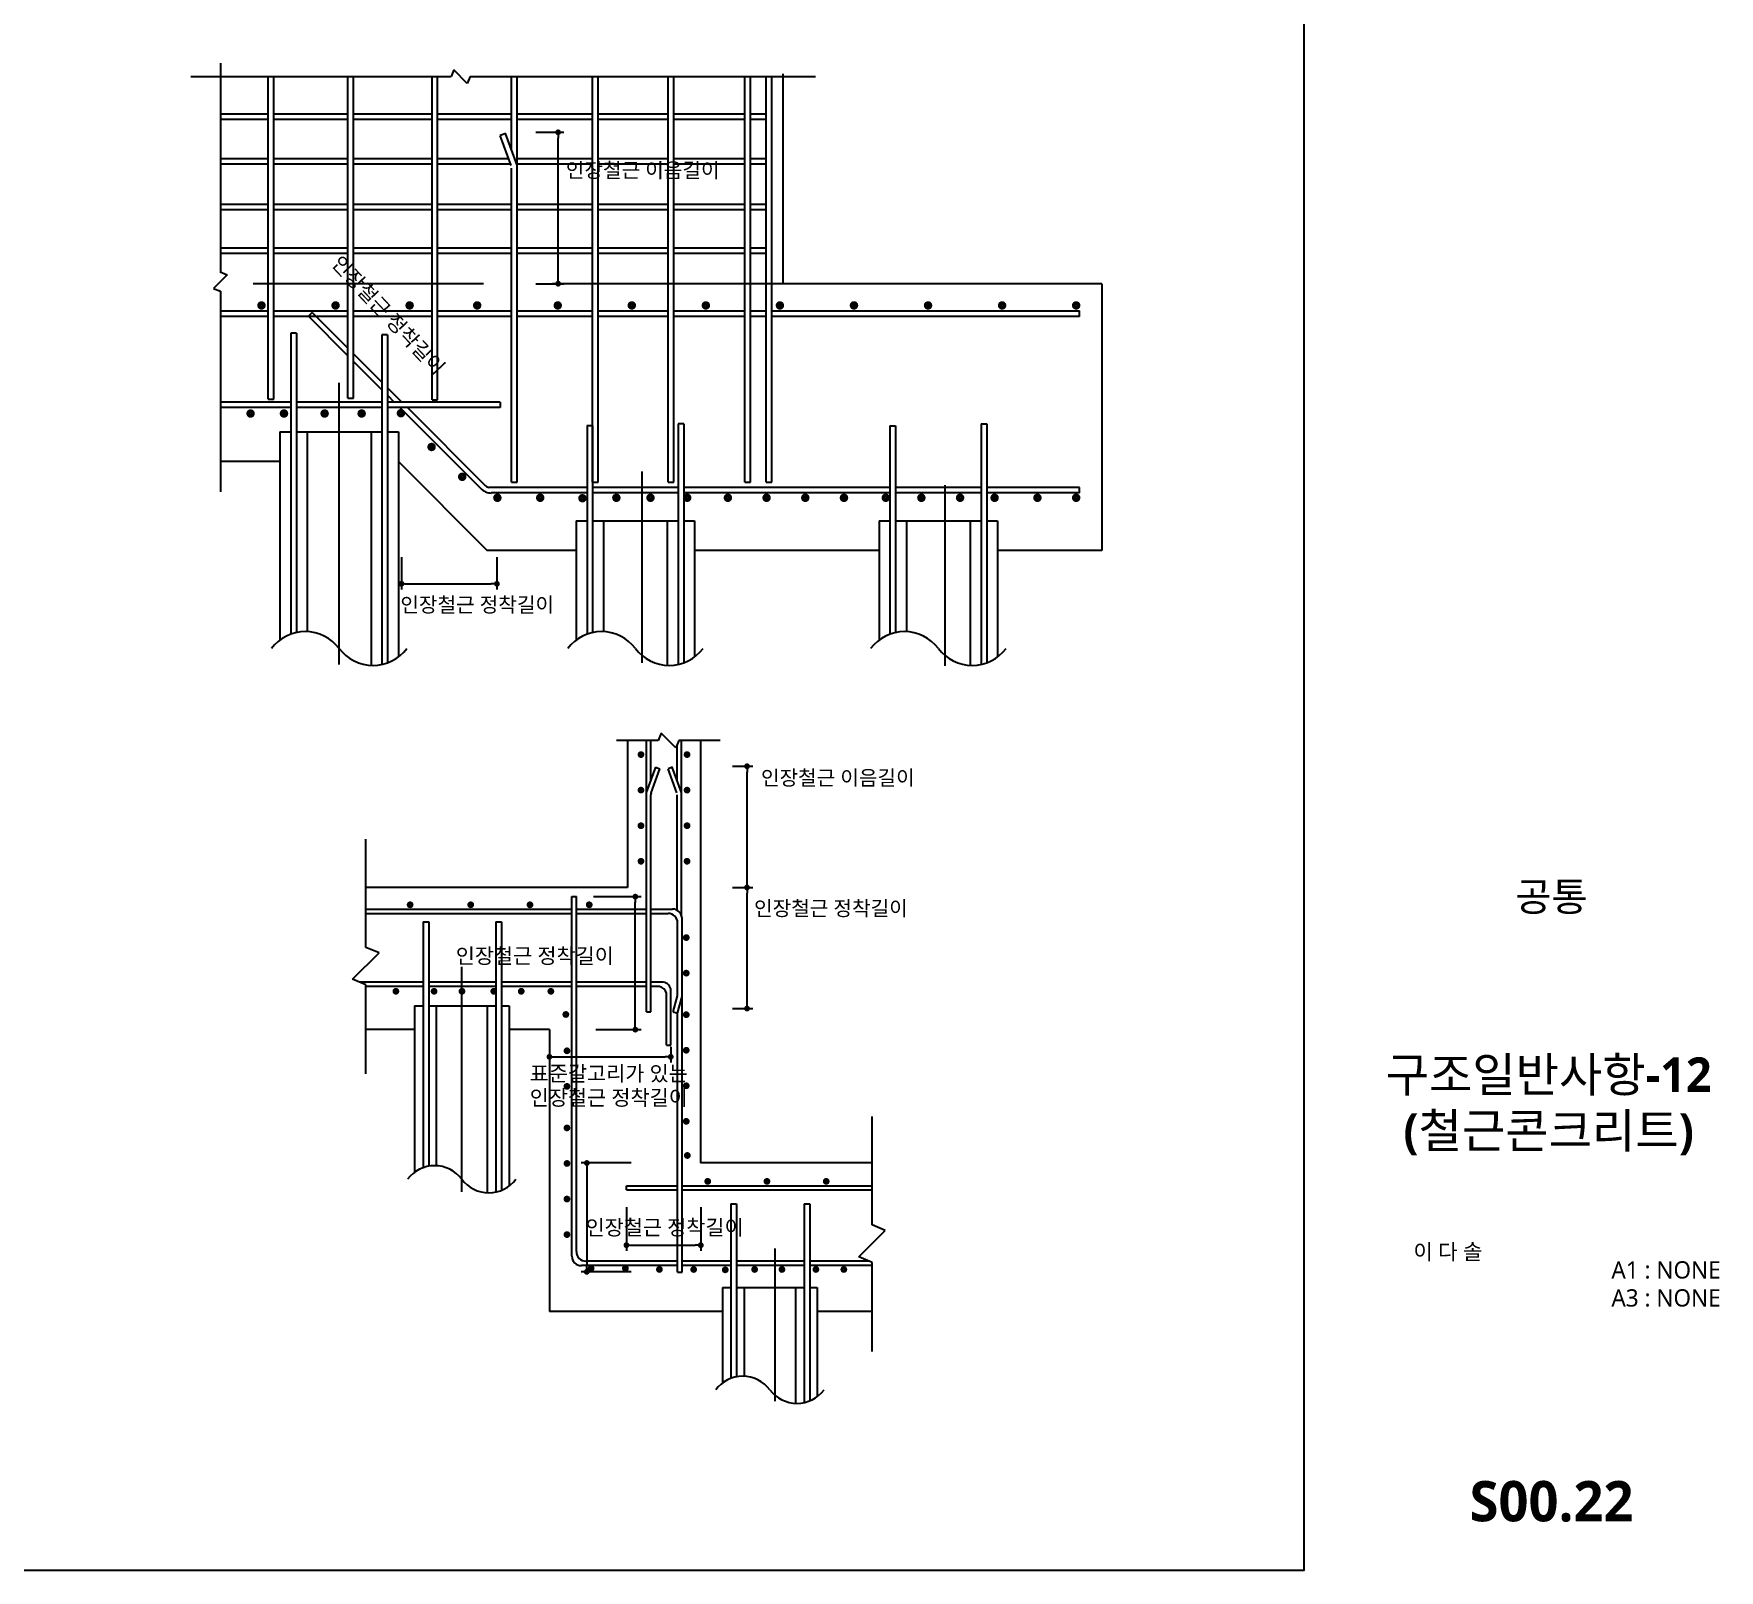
# Model space of a CAD drawing. Header units: millimetres. Extents: x 4573 to 501064, y -176100 to -4304.
# Drawn here: x 471778 to 501064, y -116700 to -90010 of the extents above; entities that cross this region are included whole.
import ezdxf
from ezdxf.enums import TextEntityAlignment as Align

# ---------------------------------------------------------------- set-up
doc = ezdxf.new("R2010")
doc.units = ezdxf.units.MM
doc.header["$LTSCALE"] = 800
doc.linetypes.add('CEN', pattern=[19, 15, -1, 2, -1])
doc.linetypes.add('HID5', pattern=[6.5, 5, -1.5])
doc.layers.get('Defpoints').update_dxf_attribs({"color": 147})
for name, color, linetype in [('BAR', 40, 'Continuous'), ('BAR-S', 4, 'Continuous'), ('CEN', 1, 'CEN'), ('DIM', 7, 'Continuous'), ('ELE4', 4, 'Continuous'), ('SH_D', 7, 'Continuous'), ('SHT', 5, 'Continuous'), ('SYM', 7, 'Continuous'), ('TEXT', 3, 'Continuous'), ('TEXT5', 7, 'Continuous'), ('TITLE', 7, 'Continuous'), ('W1', 2, 'Continuous')]:
    doc.layers.add(name, color=color, linetype=linetype)
doc.styles.get("Standard").update_dxf_attribs({"font": 'malgun.ttf'})
doc.styles.add('맑은고딕', font='malgun.ttf')
doc.styles.add('맑은고딕B', font='malgunbd.ttf')
doc.styles.add('스타일1', font='malgun.ttf')
doc.dimstyles.new('AA', dxfattribs={"dimscale": 0, "dimtxt": 360, "dimasz": 200, "dimexe": 100, "dimexo": 3, "dimgap": 100, "dimtad": 1, "dimdec": 0, "dimzin": 0, "dimdsep": 46, "dimtxsty": 'Standard', "dimcen": 3, "dimadec": 0, "dimazin": 0, "dimtfac": 1, "dimtdec": 0, "dimtix": 1, "dimtmove": 0, "dimatfit": 0, "dimfxl": 1, "dimtolj": 1, "dimtzin": 0, "dimarcsym": 0})

# ---------------------------------------------------------------- blocks, each defined once
blk = doc.blocks.new('_Dot')
at = {"color": 0, "linetype": 'ByBlock', "lineweight": -2}
blk.add_line((-0.5, 0), (-1, 0), dxfattribs=at)
at = {"color": 0, "linetype": 'ByBlock', "const_width": 0.5}
blk.add_lwpolyline([(-0.25, 0, 1), (0.25, 0, 1)], format="xyb", close=True, dxfattribs=at)
blk = doc.blocks.new('*D468')
at = {"layer": 'Defpoints', "color": 0, "transparency": 16777216}
for p in [(478168, -98804), (479826, -98804), (479826, -99565)]:
    blk.add_point(p, dxfattribs=at)
at = {"layer": 'DIM', "color": 0, "lineweight": -2, "transparency": 16777216}
for p, q in [((478168, -99104), (478168, -99665)), ((479826, -99104), (479826, -99665)), ((478268, -99565), (479726, -99565))]:
    blk.add_line(p, q, dxfattribs=at)
at = {"layer": 'DIM', "color": 0, "lineweight": -2, "transparency": 16777216, "xscale": 100, "yscale": 100, "zscale": 100, "rotation": 180}
blk.add_blockref('_Dot', (478168, -99565), dxfattribs=at)
at = {"layer": 'DIM', "color": 0, "lineweight": -2, "transparency": 16777216, "xscale": 100, "yscale": 100, "zscale": 100}
blk.add_blockref('_Dot', (479826, -99565), dxfattribs=at)
blk = doc.blocks.new('PP70')
at = {"layer": 'SH_D', "const_width": 13.875}
blk.add_lwpolyline([(2.6875, 19, 1), (17.3125, 19, 1)], format="xyb", close=True, dxfattribs=at)
blk = doc.blocks.new('*D472')
at = {"layer": 'Defpoints', "color": 0, "transparency": 16777216}
for p in [(480202, -91722), (480890, -91722), (480202, -94352)]:
    blk.add_point(p, dxfattribs=at)
at = {"layer": 'DIM', "color": 0, "lineweight": -2, "transparency": 16777216}
for p, q in [((480502, -91722), (480990, -91722)), ((480890, -94252), (480890, -91822)), ((480502, -94352), (480990, -94352))]:
    blk.add_line(p, q, dxfattribs=at)
at = {"layer": 'DIM', "color": 0, "lineweight": -2, "transparency": 16777216, "xscale": 100, "yscale": 100, "zscale": 100}
for p, rotation in [((480890, -91722), 90), ((480890, -94352), 270)]:
    blk.add_blockref('_Dot', p, dxfattribs=dict(at, rotation=rotation))
blk = doc.blocks.new('*D477')
at = {"layer": 'Defpoints', "color": 0, "transparency": 16777216}
for p in [(481207, -104999), (482231, -104999), (481244, -107309)]:
    blk.add_point(p, dxfattribs=at)
at = {"layer": 'DIM', "color": 0, "lineweight": -2, "transparency": 16777216}
for p, q in [((481507, -104999), (482331, -104999)), ((482231, -107209), (482231, -105099)), ((481544, -107309), (482331, -107309))]:
    blk.add_line(p, q, dxfattribs=at)
at = {"layer": 'DIM', "color": 0, "lineweight": -2, "transparency": 16777216, "xscale": 100, "yscale": 100, "zscale": 100}
for p, rotation in [((482231, -104999), 90), ((482231, -107309), 270)]:
    blk.add_blockref('_Dot', p, dxfattribs=dict(at, rotation=rotation))
blk = doc.blocks.new('*D478')
at = {"layer": 'Defpoints', "color": 0, "transparency": 16777216}
for p in [(483621, -104839), (484172, -104839), (483621, -106943)]:
    blk.add_point(p, dxfattribs=at)
at = {"layer": 'DIM', "color": 0, "lineweight": -2, "transparency": 16777216}
for p, q in [((483921, -104839), (484272, -104839)), ((484172, -106843), (484172, -104939)), ((483921, -106943), (484272, -106943))]:
    blk.add_line(p, q, dxfattribs=at)
at = {"layer": 'DIM', "color": 0, "lineweight": -2, "transparency": 16777216, "xscale": 100, "yscale": 100, "zscale": 100}
for p, rotation in [((484172, -104839), 90), ((484172, -106943), 270)]:
    blk.add_blockref('_Dot', p, dxfattribs=dict(at, rotation=rotation))
blk = doc.blocks.new('*D479')
at = {"layer": 'Defpoints', "color": 0, "transparency": 16777216}
for p in [(482456, -109625), (481388, -111516), (482456, -111516)]:
    blk.add_point(p, dxfattribs=at)
at = {"layer": 'DIM', "color": 0, "lineweight": -2, "transparency": 16777216}
for p, q in [((482156, -109625), (481288, -109625)), ((481388, -109725), (481388, -111416)), ((482156, -111516), (481288, -111516))]:
    blk.add_line(p, q, dxfattribs=at)
at = {"layer": 'DIM', "color": 0, "lineweight": -2, "transparency": 16777216, "xscale": 100, "yscale": 100, "zscale": 100}
for p, rotation in [((481388, -109625), 90), ((481388, -111516), 270)]:
    blk.add_blockref('_Dot', p, dxfattribs=dict(at, rotation=rotation))
blk = doc.blocks.new('*D480')
at = {"layer": 'Defpoints', "color": 0, "transparency": 16777216}
for p in [(482077, -110094), (483369, -110094), (483369, -111053)]:
    blk.add_point(p, dxfattribs=at)
at = {"layer": 'DIM', "color": 0, "lineweight": -2, "transparency": 16777216}
for p, q in [((482077, -110394), (482077, -111153)), ((483369, -110394), (483369, -111153)), ((482177, -111053), (483269, -111053))]:
    blk.add_line(p, q, dxfattribs=at)
at = {"layer": 'DIM', "color": 0, "lineweight": -2, "transparency": 16777216, "xscale": 100, "yscale": 100, "zscale": 100, "rotation": 180}
blk.add_blockref('_Dot', (482077, -111053), dxfattribs=at)
at = {"layer": 'DIM', "color": 0, "lineweight": -2, "transparency": 16777216, "xscale": 100, "yscale": 100, "zscale": 100}
blk.add_blockref('_Dot', (483369, -111053), dxfattribs=at)
blk = doc.blocks.new('*D481')
at = {"layer": 'Defpoints', "color": 0, "transparency": 16777216}
for p in [(480739, -107309), (482847, -107309), (482847, -107781)]:
    blk.add_point(p, dxfattribs=at)
at = {"layer": 'DIM', "color": 0, "lineweight": -2, "transparency": 16777216}
for p, q in [((480739, -107609), (480739, -107881)), ((482847, -107609), (482847, -107881)), ((480839, -107781), (482747, -107781))]:
    blk.add_line(p, q, dxfattribs=at)
at = {"layer": 'DIM', "color": 0, "lineweight": -2, "transparency": 16777216, "xscale": 100, "yscale": 100, "zscale": 100, "rotation": 180}
blk.add_blockref('_Dot', (480739, -107781), dxfattribs=at)
at = {"layer": 'DIM', "color": 0, "lineweight": -2, "transparency": 16777216, "xscale": 100, "yscale": 100, "zscale": 100}
blk.add_blockref('_Dot', (482847, -107781), dxfattribs=at)
blk = doc.blocks.new('*D475')
at = {"layer": 'Defpoints', "color": 0, "transparency": 16777216}
for p in [(483621, -102734), (484172, -102734), (483621, -104839)]:
    blk.add_point(p, dxfattribs=at)
at = {"layer": 'DIM', "color": 0, "lineweight": -2, "transparency": 16777216}
for p, q in [((483921, -102734), (484272, -102734)), ((484172, -104739), (484172, -102834)), ((483921, -104839), (484272, -104839))]:
    blk.add_line(p, q, dxfattribs=at)
at = {"layer": 'DIM', "color": 0, "lineweight": -2, "transparency": 16777216, "xscale": 100, "yscale": 100, "zscale": 100}
for p, rotation in [((484172, -102734), 90), ((484172, -104839), 270)]:
    blk.add_blockref('_Dot', p, dxfattribs=dict(at, rotation=rotation))
blk = doc.blocks.new('TITLE')
at = {"layer": 'TITLE', "style": '스타일1'}
for tag, height, p in [('동명칭', 6, (776.77, -457.26)), ('SCALE-A1', 3, (797.5, -522)), ('SCALE-A3', 3, (797.5, -527)), ('DATA', 3, (797.5, -540))]:
    blk.add_attdef(tag, text='', height=height, dxfattribs=at).set_placement(p, align=Align.MIDDLE)
for tag, height, p in [('TITLE1', 6, (776.5, -479.4)), ('TITLE4', 6, (776.5, -484.39)), ('TITLE2', 6, (776.5, -489)), ('TITLE5', 6, (776.5, -493.99)), ('TITLE3', 6, (776.5, -498.7)), ('NAME-1', 3, (760.16, -517.5)), ('NAME-2', 3, (760.16, -526.5)), ('A0.00', 7, (776.5, -561))]:
    blk.add_attdef(tag, text='', height=height, dxfattribs=at).set_placement(p, align=Align.MIDDLE_CENTER)

msp = doc.modelspace()

# ---------------------------------------------------------------- linework, layer by layer
for p, q in [((476342.4, -95211.9), (476244.6, -95211.9)), ((477926, -95240.2), (477828.2, -95240.2)), ((481487.7, -96818.1), (481389.9, -96818.1)), ((483073, -96784.3), (482975.2, -96784.3)), ((486655.8, -96818.1), (486753.6, -96818.1)), ((488241.9, -96784.3), (488339.7, -96784.3)), ((478542.6, -105439.2), (478640.4, -105439.2)), ((479809.5, -105439.2), (479907.3, -105439.2)), ((483889.3, -110332.1), (483987.1, -110332.1)), ((485162.4, -110332.1), (485260.2, -110332.1))]:
    msp.add_line(p, q)
at = {"layer": 'BAR'}
for p, q in [((475850.5, -96355.6), (475850.5, -90750.2)), ((475948.3, -96355.6), (475948.3, -90750.2)), ((477238.8, -96341.3), (477238.8, -90750.2)), ((477336.6, -96341.3), (477336.6, -90750.2)), ((478698.7, -96369.9), (478698.7, -90750.2)), ((478796.5, -96369.9), (478796.5, -90750.2)), ((480081.5, -92034), (480081.5, -90750.2)), ((480179.3, -94915.8), (480179.3, -90750.2)), ((481488.6, -97800.4), (481488.6, -90750.2)), ((481586.4, -97800.4), (481586.4, -90750.2)), ((482803.1, -97800.4), (482803.1, -90750.2)), ((482900.9, -97800.4), (482900.9, -90750.2)), ((484136.1, -97800.4), (484136.1, -90750.2)), ((484233.9, -97800.4), (484233.9, -90750.2)), ((484506.4, -97800.4), (484506.4, -90750.2)), ((484604.2, -97800.4), (484604.2, -90750.2)), ((475021.6, -91399.8), (475850.5, -91399.8)), ((475021.6, -91492.4), (475850.5, -91492.4)), ((475948.3, -91399.8), (477238.8, -91399.8)), ((475948.3, -91492.4), (477238.8, -91492.4)), ((477336.6, -91399.8), (478698.7, -91399.8)), ((477336.6, -91492.4), (478698.7, -91492.4)), ((478796.5, -91399.8), (480081.5, -91399.8)), ((478796.5, -91492.4), (480081.5, -91492.4)), ((480179.3, -91399.8), (481488.6, -91399.8)), ((480179.3, -91492.4), (481488.6, -91492.4)), ((481586.4, -91399.8), (482803.1, -91399.8)), ((481586.4, -91492.4), (482803.1, -91492.4)), ((482900.9, -91399.8), (484136.1, -91399.8)), ((482900.9, -91492.4), (484136.1, -91492.4)), ((484233.9, -91399.8), (484506.4, -91399.8)), ((484233.9, -91492.4), (484506.4, -91492.4)), ((479979.5, -91741.1), (479883.6, -91776)), ((480073.8, -92298.6), (479883.6, -91776)), ((480176.3, -92294.5), (479975.5, -91742.6)), ((475021.6, -92177), (475850.5, -92177)), ((475948.3, -92177), (477238.8, -92177)), ((477336.6, -92177), (478698.7, -92177)), ((478796.5, -92177), (480029.5, -92177)), ((480179.3, -92177), (481488.6, -92177)), ((481586.4, -92177), (482803.1, -92177)), ((482900.9, -92177), (484136.1, -92177)), ((484233.9, -92177), (484506.4, -92177)), ((475021.6, -92269.6), (475850.5, -92269.6)), ((475948.3, -92269.6), (477238.8, -92269.6)), ((477336.6, -92269.6), (478698.7, -92269.6)), ((478796.5, -92269.6), (480063.2, -92269.6)), ((480081.5, -94915.8), (480081.5, -92342.6)), ((480167.3, -92269.6), (481488.6, -92269.6)), ((481586.4, -92269.6), (482803.1, -92269.6)), ((482900.9, -92269.6), (484136.1, -92269.6)), ((484233.9, -92269.6), (484506.4, -92269.6)), ((475021.6, -92972.7), (475850.5, -92972.7)), ((475021.6, -93065.3), (475850.5, -93065.3)), ((475948.3, -92972.7), (477238.8, -92972.7)), ((475948.3, -93065.3), (477238.8, -93065.3)), ((477336.6, -92972.7), (478698.7, -92972.7)), ((477336.6, -93065.3), (478698.7, -93065.3)), ((478796.5, -92972.7), (480081.5, -92972.7)), ((478796.5, -93065.3), (480081.5, -93065.3)), ((480179.3, -92972.7), (481488.6, -92972.7)), ((480179.3, -93065.3), (481488.6, -93065.3)), ((481586.4, -92972.7), (482803.1, -92972.7)), ((481586.4, -93065.3), (482803.1, -93065.3)), ((482900.9, -92972.7), (484136.1, -92972.7)), ((482900.9, -93065.3), (484136.1, -93065.3)), ((484233.9, -92972.7), (484506.4, -92972.7)), ((484233.9, -93065.3), (484506.4, -93065.3)), ((475021.6, -93731.4), (475850.5, -93731.4)), ((475021.6, -93824), (475850.5, -93824)), ((475948.3, -93731.4), (477238.8, -93731.4)), ((475948.3, -93824), (477238.8, -93824)), ((477336.6, -93731.4), (478698.7, -93731.4)), ((477336.6, -93824), (478698.7, -93824)), ((478796.5, -93731.4), (480081.5, -93731.4)), ((478796.5, -93824), (480081.5, -93824)), ((480179.3, -93731.4), (481488.6, -93731.4)), ((480179.3, -93824), (481488.6, -93824)), ((481586.4, -93731.4), (482803.1, -93731.4)), ((481586.4, -93824), (482803.1, -93824)), ((482900.9, -93731.4), (484136.1, -93731.4)), ((482900.9, -93824), (484136.1, -93824)), ((484233.9, -93731.4), (484506.4, -93731.4)), ((484233.9, -93824), (484506.4, -93824)), ((475021.6, -94823.2), (475850.5, -94823.2)), ((475948.3, -94823.2), (477238.8, -94823.2)), ((476618.9, -94852.7), (476553.4, -94918.3)), ((476618.9, -94852.7), (477238.8, -95472.7)), ((477336.6, -94823.2), (478698.7, -94823.2)), ((478796.5, -94823.2), (480081.5, -94823.2)), ((480081.5, -97800.4), (480081.5, -94753.6)), ((480179.3, -97800.4), (480179.3, -94753.6)), ((480179.3, -94823.2), (481488.6, -94823.2)), ((481586.4, -94823.2), (482803.1, -94823.2)), ((482900.9, -94823.2), (484136.1, -94823.2)), ((484233.9, -94823.2), (484506.4, -94823.2)), ((484604.2, -94823.2), (489949, -94823.2)), ((489949, -94921), (489949, -94823.2)), ((475021.6, -94915.8), (475850.5, -94915.8)), ((475948.3, -94915.8), (477238.8, -94915.8)), ((476553.4, -94918.3), (477238.8, -95603.7)), ((477336.6, -94915.8), (478698.7, -94915.8)), ((478796.5, -94915.8), (480081.5, -94915.8)), ((480179.3, -94915.8), (481488.6, -94915.8)), ((481586.4, -94915.8), (482803.1, -94915.8)), ((482900.9, -94915.8), (484136.1, -94915.8)), ((484233.9, -94915.8), (484506.4, -94915.8)), ((484604.2, -94915.8), (489949, -94915.8)), ((476244.6, -95211.9), (476244.6, -99207.9)), ((476342.4, -95211.9), (476342.4, -99182.1)), ((477828.2, -95240.2), (477828.2, -99236.2)), ((477926, -95240.2), (477926, -99210.4)), ((477336.6, -95570.5), (477828.2, -96062)), ((477336.6, -95701.5), (477828.2, -96193.1)), ((477238.8, -96341.3), (477336.6, -96341.3)), ((477926, -96159.8), (478173.2, -96407.1)), ((477926, -96290.8), (478042.2, -96407.1)), ((476244.6, -96407.1), (475021.6, -96407.1)), ((476244.6, -96504.9), (475021.6, -96504.9)), ((475850.5, -96355.6), (475948.3, -96355.6)), ((477828.2, -96407.1), (476342.4, -96407.1)), ((477828.2, -96504.9), (476342.4, -96504.9)), ((479885.2, -96407.1), (477926, -96407.1)), ((479885.2, -96504.9), (477926, -96504.9)), ((478140, -96504.9), (479547.3, -97912.1)), ((478271, -96504.9), (479629.5, -97863.3)), ((478698.7, -96369.9), (478796.5, -96369.9)), ((479885.2, -96407.1), (479885.2, -96504.9)), ((476244.6, -96771.6), (476244.6, -100438.9)), ((476342.4, -96925.7), (476342.4, -100410.7)), ((481391.6, -96818.1), (481391.6, -100438.9)), ((481489.4, -96818.1), (481489.4, -100410.7)), ((482975.2, -96784.3), (482975.2, -100780.3)), ((483073, -96784.3), (483073, -100754.5)), ((486655.8, -96818.1), (486655.8, -100438.9)), ((486753.6, -96818.1), (486753.6, -100410.7)), ((488241.9, -96784.3), (488241.9, -100405.1)), ((488339.7, -96784.3), (488339.7, -100376.9)), ((477828.2, -96954), (477828.2, -100966)), ((477926, -96959.5), (477926, -100937.8)), ((480081.5, -97800.4), (480179.3, -97800.4)), ((481488.6, -97800.4), (481586.4, -97800.4)), ((482803.1, -97800.4), (482900.9, -97800.4)), ((484136.1, -97800.4), (484233.9, -97800.4)), ((484506.4, -97800.4), (484604.2, -97800.4)), ((481391.6, -97889.7), (479693.2, -97889.7)), ((481391.6, -97987.5), (479729.2, -97987.5)), ((482975.2, -97889.7), (481489.4, -97889.7)), ((482975.2, -97987.5), (481489.4, -97987.5)), ((486655.8, -97889.7), (483073, -97889.7)), ((486655.8, -97987.5), (483073, -97987.5)), ((488241.9, -97889.7), (486753.6, -97889.7)), ((488241.9, -97987.5), (486753.6, -97987.5)), ((489949, -97889.7), (488339.7, -97889.7)), ((489949, -97987.5), (488339.7, -97987.5)), ((489949, -97987.5), (489949, -97889.7)), ((481391.6, -98503.6), (481391.6, -100438.9)), ((481489.4, -98498.1), (481489.4, -100410.7)), ((482975.2, -98498.1), (482975.2, -100966)), ((483073, -98503.6), (483073, -100937.8)), ((486655.8, -98503.6), (486655.8, -100438.9)), ((486753.6, -98498.1), (486753.6, -100410.7)), ((488239.3, -98458.7), (488239.3, -100966)), ((488337.1, -98491.5), (488337.1, -100937.8)), ((482423, -105289.6), (482423, -102285.9)), ((482501.3, -102984.2), (482501.3, -102285.9)), ((482957.8, -102984.2), (482957.8, -102360.8)), ((483036, -105334.3), (483036, -102285.9)), ((482425.4, -103192.6), (482586.1, -102751)), ((482507.5, -103195.9), (482659.6, -102777.8)), ((482582.9, -102749.9), (482659.6, -102777.8)), ((482876.1, -102749.9), (482799.4, -102777.8)), ((482951.6, -103195.9), (482799.4, -102777.8)), ((483033.6, -103192.6), (482872.9, -102751)), ((482501.3, -105289.6), (482501.3, -103231.1)), ((482957.8, -105236.2), (482957.8, -103231.1)), ((481128.3, -111243.5), (481128.3, -104998.8)), ((481128.3, -104998.8), (481206.5, -104998.8)), ((481206.5, -111165.3), (481206.5, -104998.8)), ((477549.3, -105215.5), (481128.3, -105215.5)), ((477549.3, -105289.6), (481128.3, -105289.6)), ((481206.5, -105215.5), (482423, -105215.5)), ((481206.5, -105289.6), (482423, -105289.6)), ((482423, -107002.1), (482423, -105159.9)), ((482501.3, -107002.1), (482501.3, -105159.9)), ((482501.3, -105215.5), (482877.8, -105215.5)), ((482501.3, -105289.6), (482799.6, -105289.6)), ((483042.5, -111519.3), (483042.5, -105380.2)), ((478542.6, -105439.2), (478542.6, -108866.6)), ((478640.4, -105439.2), (478640.4, -109681.7)), ((479809.5, -105439.2), (479809.5, -108866.6)), ((479907.3, -105439.2), (479907.3, -110099.6)), ((482964.3, -106723.7), (482964.3, -105454.4)), ((478297, -106482.7), (477435, -106482.7)), ((478342.2, -106560.9), (477549.3, -106560.9)), ((478542.6, -106482.7), (478297, -106482.7)), ((478542.6, -106560.9), (478342.2, -106560.9)), ((479809.5, -106482.7), (478640.4, -106482.7)), ((479809.5, -106560.9), (478640.4, -106560.9)), ((480133.3, -106482.7), (479907.3, -106482.7)), ((480088.1, -106560.9), (479907.3, -106560.9)), ((481128.3, -106560.9), (480088.1, -106560.9)), ((481128.3, -106482.7), (480133.3, -106482.7)), ((482423, -106482.7), (481206.5, -106482.7)), ((482423, -106560.9), (481206.5, -106560.9)), ((482690.4, -106482.7), (482501.3, -106482.7)), ((482648.8, -106560.9), (482501.3, -106560.9)), ((482848.6, -107577.5), (482848.6, -106601.4)), ((482770.4, -107577.5), (482770.4, -106675.5)), ((482889.7, -107002.1), (482964.3, -106723.7)), ((482965.3, -107022.3), (483042.5, -106734)), ((478542.6, -106897.6), (478542.6, -109708.1)), ((479809.5, -106897.6), (479809.5, -110129.8)), ((482423, -107002.1), (482501.3, -107002.1)), ((482889.7, -107002.1), (482965.3, -107022.3)), ((482964.3, -111519.3), (482964.3, -107022.1)), ((482770.4, -107577.5), (482848.6, -107577.5)), ((482077.4, -110019.7), (482964.3, -110019.7)), ((482077.4, -110093.8), (482077.4, -110019.7)), ((482077.4, -110093.8), (482964.3, -110093.8)), ((483042.5, -110019.7), (486344.1, -110019.7)), ((483042.5, -110093.8), (486344.1, -110093.8)), ((483042.5, -110406.1), (483052.9, -110399.2)), ((483889.3, -110332.1), (483889.3, -113368)), ((483987.1, -110332.1), (483987.1, -113340.4)), ((485162.4, -110332.1), (485162.4, -113759.5)), ((485260.2, -110332.1), (485260.2, -113757.2)), ((482964.3, -111408.2), (481293, -111408.2)), ((482964.3, -111330), (481371.2, -111330)), ((482964.3, -111519.3), (483042.5, -111519.3)), ((483577, -111330), (483042.5, -111330)), ((483628.9, -111408.2), (483042.5, -111408.2)), ((483889.3, -111330), (483577, -111330)), ((483889.3, -111408.2), (483628.9, -111408.2)), ((485162.4, -111330), (483987.1, -111330)), ((485162.4, -111408.2), (483987.1, -111408.2)), ((485512.5, -111330), (485260.2, -111330)), ((485467.3, -111408.2), (485260.2, -111408.2)), ((486344.1, -111408.2), (485467.3, -111408.2)), ((486291.3, -111330), (485512.5, -111330)), ((485162.4, -111790.4), (485162.4, -113787.3))]:
    msp.add_line(p, q, dxfattribs=at)
for centre, radius, start, end in [((479729.2, -97730.2), 257.4, 225, 270), ((479693.2, -97799.7), 90.1, 225, 270), ((482604.2, -103231.1), 102.9, 160, 180), ((482799.6, -105454.4), 164.7, 0, 90), ((482877.8, -105380.2), 164.7, 0, 90), ((482612.2, -106721.5), 164.7, 16.21063, 77.16143), ((482690.4, -106647.4), 164.7, 16.21063, 90), ((481293, -111243.5), 164.7, 180, 270), ((481371.2, -111165.3), 164.7, 180, 270)]:
    msp.add_arc(centre, radius, start, end, dxfattribs=at)
at = {"layer": 'CEN'}
for p, q in [((477085.3, -100963.7), (477085.3, -96072.8)), ((482349.4, -100937.9), (482349.4, -97616.9)), ((487613.5, -100989.4), (487613.5, -97849.1)), ((479215.2, -110127.9), (479215.2, -106215.3)), ((484661.7, -113764.8), (484661.7, -111108.1))]:
    msp.add_line(p, q, dxfattribs=at)
at = {"layer": 'ELE4'}
msp.add_lwpolyline([(425150, -116700), (493850, -116700), (493850, -65400), (425150, -65400)], close=True, dxfattribs=at)
at = {"layer": 'SYM'}
for p, q in [((474510.4, -90750.2), (479031.3, -90750.2)), ((475021.6, -90522.8), (475021.6, -94150.6)), ((479077.5, -90638.7), (479029.1, -90755.5)), ((479311.1, -90872.4), (479077.5, -90638.7)), ((479361.7, -90750.2), (479311.1, -90872.4)), ((479361.7, -90750.2), (485361, -90750.2)), ((475138.5, -94198.9), (474904.8, -94432.6)), ((475016.3, -94148.4), (475138.5, -94198.9)), ((474904.8, -94432.6), (475021.6, -94480.9)), ((475021.6, -94480.9), (475021.6, -96115)), ((475021.6, -96115), (475021.6, -97968.6)), ((482678.6, -102157.5), (482625.4, -102285.9)), ((482935.6, -102414.4), (482678.6, -102157.5)), ((482625.4, -102285.9), (481905.4, -102285.9)), ((482988.8, -102285.9), (482935.6, -102414.4)), ((483707.7, -102285.9), (482988.8, -102285.9)), ((477549.3, -105879.5), (477549.3, -103997.7)), ((477319.3, -106434.8), (477779.3, -105974.7)), ((477779.3, -105974.7), (477549.3, -105879.5)), ((477549.3, -106530), (477319.3, -106434.8)), ((477549.3, -108079.4), (477549.3, -106530)), ((486344.1, -110701.3), (486344.1, -108819.5)), ((486574.1, -110796.5), (486344.1, -110701.3)), ((486114.1, -111256.6), (486574.1, -110796.5)), ((486344.1, -111351.8), (486114.1, -111256.6)), ((486344.1, -112901.2), (486344.1, -111351.8))]:
    msp.add_line(p, q, dxfattribs=at)
for centre, radius, start, end in [((476497, -101129.5), 735.3, 36.8699, 143.1301), ((481644.1, -101129.5), 735.3, 36.8699, 143.1301), ((486908.2, -101129.5), 735.3, 36.8699, 143.1301), ((477673.5, -100247.2), 735.3, 216.8699, 323.1301), ((482820.6, -100247.2), 735.3, 216.8699, 323.1301), ((488084.7, -100247.2), 735.3, 216.8699, 323.1301), ((478744.6, -110260.6), 588.2, 36.8699, 143.1301), ((479685.7, -109554.7), 588.2, 216.8699, 323.1301), ((484097.5, -113918.2), 588.2, 36.8699, 143.1301), ((485038.7, -113212.3), 588.2, 216.8699, 323.1301)]:
    msp.add_arc(centre, radius, start, end, dxfattribs=at)
at = {"layer": 'TEXT5', "color": 7, "linetype": 'HID5'}
msp.add_line((484792, -94352.2), (474985.2, -94352.2), dxfattribs=at)
at = {"layer": 'W1'}
for p, q in [((484792, -90706.8), (484792, -94352.2)), ((490338.3, -94352.2), (484792, -94352.2)), ((490338.3, -94352.2), (490338.3, -98984.5)), ((476055.9, -97440.4), (475021.6, -97440.4)), ((478114.7, -97440.4), (479658.8, -98984.5)), ((481202.9, -98984.5), (479658.8, -98984.5)), ((486467, -98984.5), (483261.7, -98984.5)), ((490338.3, -98984.5), (488525.9, -98984.5)), ((482093.5, -102285.9), (482093.5, -104838.7)), ((483362.4, -102285.9), (483362.4, -109625)), ((482093.5, -104838.7), (477549.3, -104838.7)), ((478391.6, -107309.3), (477564.3, -107309.3)), ((480738.7, -107309.3), (480038.7, -107309.3)), ((480738.7, -107309.3), (480738.7, -112202.2)), ((486344.1, -109625), (483362.4, -109625)), ((483744.6, -112202.2), (480738.7, -112202.2)), ((486344.1, -112202.2), (485391.6, -112202.2))]:
    msp.add_line(p, q, dxfattribs=at)
at = {"layer": 'W1', "color": 2}
for p, q in [((476055.9, -96925.7), (476055.9, -97572.8)), ((476055.9, -96925.7), (476244.6, -96925.7)), ((476342.4, -96925.7), (476531.1, -96925.7)), ((477639.4, -96925.7), (477830.8, -96925.7)), ((477933.7, -96925.7), (478114.7, -96925.7)), ((478114.7, -96925.7), (478114.7, -97572.8)), ((481202.9, -98469.8), (481202.9, -99116.9)), ((481202.9, -98469.8), (481383.9, -98469.8)), ((481486.8, -98469.8), (481678.2, -98469.8)), ((482786.5, -98469.8), (482977.8, -98469.8)), ((483080.8, -98469.8), (483261.7, -98469.8)), ((483261.7, -98469.8), (483261.7, -99116.9)), ((486467, -98469.8), (486467, -99116.9)), ((486753.6, -98469.8), (486942.3, -98469.8)), ((488050.6, -98469.8), (488241.9, -98469.8)), ((488344.9, -98469.8), (488525.9, -98469.8)), ((488525.9, -98469.8), (488525.9, -99116.9)), ((478391.6, -106897.6), (478542.6, -106897.6)), ((478391.6, -106897.6), (478391.6, -107415.2)), ((478640.4, -106897.6), (478771.8, -106897.6)), ((479658.5, -106897.6), (479809.5, -106897.6)), ((479907.3, -106897.6), (480038.7, -106897.6)), ((480038.7, -106897.6), (480038.7, -107415.2)), ((483744.6, -111790.4), (483889.3, -111790.4)), ((483744.6, -111790.4), (483744.6, -112308)), ((483987.1, -111790.4), (484124.8, -111790.4)), ((485011.4, -111790.4), (485162.4, -111790.4)), ((485260.2, -111790.4), (485391.6, -111790.4)), ((485391.6, -111790.4), (485391.6, -112308))]:
    msp.add_line(p, q, dxfattribs=at)
at = {"layer": 'W1', "color": 7}
for p, q in [((476531.1, -96925.7), (476531.1, -100395)), ((476531.1, -96925.7), (477639.4, -96925.7)), ((477639.4, -96925.7), (477639.4, -100981.7)), ((481678.2, -98469.8), (481678.2, -100395)), ((481678.2, -98469.8), (482786.5, -98469.8)), ((482786.5, -98469.8), (482786.5, -100981.7)), ((486942.3, -98469.8), (486942.3, -100395)), ((486942.3, -98469.8), (488050.6, -98469.8)), ((488050.6, -98469.8), (488050.6, -100981.7)), ((478771.8, -106897.6), (478771.8, -109673)), ((478771.8, -106897.6), (479658.5, -106897.6)), ((479658.5, -106897.6), (479658.5, -110142.3)), ((484124.8, -111790.4), (485011.4, -111790.4)), ((484124.8, -111790.4), (484124.8, -113330.5)), ((485011.4, -111790.4), (485011.4, -113799.9))]:
    msp.add_line(p, q, dxfattribs=at)
at = {"layer": 'W1', "color": 2, "linetype": 'Continuous'}
for p, q in [((476055.9, -97572.8), (476055.9, -100541.3)), ((478114.7, -97572.8), (478114.7, -100835.4)), ((481202.9, -99116.9), (481202.9, -100541.3)), ((483261.7, -99116.9), (483261.7, -100835.4)), ((486467, -99116.9), (486467, -100541.3)), ((488525.9, -99116.9), (488525.9, -100835.4)), ((478391.6, -107415.2), (478391.6, -109790)), ((480038.7, -107415.2), (480038.7, -110025.3)), ((483744.6, -112308), (483744.6, -113447.6)), ((485391.6, -112308), (485391.6, -113682.9))]:
    msp.add_line(p, q, dxfattribs=at)
at = {"layer": 'W1', "color": 4}
msp.add_line((486467, -98469.8), (486655.8, -98469.8), dxfattribs=at)

# ---------------------------------------------------------------- block references
at = {"layer": 'BAR-S', "color": 4}
for p, xscale, yscale, zscale, rotation in [((475638.2, -94780.9), -5.147058823529411, 5.147058823529411, 5.147058823529411, 270), ((476925, -94780.9), -5.147058823529411, 5.147058823529411, 5.147058823529411, 270), ((478211.8, -94780.9), -5.147058823529411, 5.147058823529411, 5.147058823529411, 270), ((479385.6, -94780.9), -5.147058823529411, 5.147058823529411, 5.147058823529411, 270), ((480785.3, -94780.9), -5.147058823529411, 5.147058823529411, 5.147058823529411, 270), ((482072.1, -94780.9), -5.147058823529411, 5.147058823529411, 5.147058823529411, 270), ((483358.8, -94780.9), -5.147058823529411, 5.147058823529411, 5.147058823529411, 270), ((484645.6, -94780.9), -5.147058823529411, 5.147058823529411, 5.147058823529411, 270), ((485932.3, -94780.9), -5.147058823529411, 5.147058823529411, 5.147058823529411, 270), ((487219.1, -94780.9), -5.147058823529411, 5.147058823529411, 5.147058823529411, 270), ((488505.9, -94780.9), -5.147058823529411, 5.147058823529411, 5.147058823529411, 270), ((489792.6, -94780.9), -5.147058823529411, 5.147058823529411, 5.147058823529411, 270), ((475448.2, -96658.6), -5.147058823529411, 5.147058823529411, 5.147058823529411, 270), ((476028.9, -96658.6), -5.147058823529411, 5.147058823529411, 5.147058823529411, 270), ((476735, -96658.6), -5.147058823529411, 5.147058823529411, 5.147058823529411, 270), ((477378.4, -96658.6), -5.147058823529411, 5.147058823529411, 5.147058823529411, 270), ((479736.5, -98122.2), -5.147058823529411, 5.147058823529411, 5.147058823529411, 270), ((480480.8, -98122.2), -5.147058823529411, 5.147058823529411, 5.147058823529411, 270), ((481214.2, -98130.2), -5.147058823529411, 5.147058823529411, 5.147058823529411, 270), ((481803.9, -98122.2), -5.147058823529411, 5.147058823529411, 5.147058823529411, 270), ((482396.9, -98122.2), -5.147058823529411, 5.147058823529411, 5.147058823529411, 270), ((483034.8, -98122.2), -5.147058823529411, 5.147058823529411, 5.147058823529411, 270), ((483741.6, -98122.2), -5.147058823529411, 5.147058823529411, 5.147058823529411, 270), ((484413.9, -98122.2), -5.147058823529411, 5.147058823529411, 5.147058823529411, 270), ((485086.3, -98122.2), -5.147058823529411, 5.147058823529411, 5.147058823529411, 270), ((485758.6, -98122.2), -5.147058823529411, 5.147058823529411, 5.147058823529411, 270), ((486484.7, -98122.2), -5.147058823529411, 5.147058823529411, 5.147058823529411, 270), ((487103.3, -98122.2), -5.147058823529411, 5.147058823529411, 5.147058823529411, 270), ((487775.6, -98122.2), -5.147058823529411, 5.147058823529411, 5.147058823529411, 270), ((488375.7, -98122.2), -5.147058823529411, 5.147058823529411, 5.147058823529411, 270), ((489120.3, -98122.2), -5.147058823529411, 5.147058823529411, 5.147058823529411, 270), ((489792.6, -98122.2), -5.147058823529411, 5.147058823529411, 5.147058823529411, 270), ((482407.6, -102489.9), -4.117647058827809, 4.117647058827809, 4.117647058823529, 90), ((483051.4, -102489.9), 4.117647058827809, 4.117647058827809, 4.117647058827809, 270), ((482407.6, -103107.5), -4.117647058827809, 4.117647058827809, 4.117647058823529, 90), ((483051.4, -103107.5), 4.117647058827809, 4.117647058827809, 4.117647058827809, 270), ((482407.6, -103725.2), -4.117647058827809, 4.117647058827809, 4.117647058823529, 90), ((483051.4, -103725.2), 4.117647058827809, 4.117647058827809, 4.117647058827809, 270), ((482407.6, -104342.8), -4.117647058827809, 4.117647058827809, 4.117647058823529, 90), ((483051.4, -104342.8), 4.117647058827809, 4.117647058827809, 4.117647058827809, 270), ((478240.2, -105181.7), -4.117647058827809, 4.117647058827809, 4.117647058823529, 270), ((479292.8, -105181.7), -4.117647058827809, 4.117647058827809, 4.117647058823529, 270), ((480322.2, -105181.7), -4.117647058827809, 4.117647058827809, 4.117647058823529, 270), ((481351.6, -105181.7), -4.117647058827809, 4.117647058827809, 4.117647058823529, 270), ((483194, -105669), -4.117647058827809, 4.117647058827809, 4.117647058823529, 90), ((483194, -106286.6), -4.117647058827809, 4.117647058827809, 4.117647058823529, 90), ((477992.5, -106683.8), -4.117647058827809, 4.117647058827809, 4.117647058823529, 270), ((478656.6, -106683.8), -4.117647058827809, 4.117647058827809, 4.117647058823529, 270), ((479140.8, -106683.8), -4.117647058827809, 4.117647058827809, 4.117647058823529, 270), ((479693.2, -106683.8), -4.117647058827809, 4.117647058827809, 4.117647058823529, 270), ((480170.2, -106683.8), -4.117647058827809, 4.117647058827809, 4.117647058823529, 270), ((480684.9, -106683.8), -4.117647058827809, 4.117647058827809, 4.117647058823529, 270), ((481102.2, -107004.4), -4.117647058827809, 4.117647058827809, 4.117647058823529, 90), ((483194, -107008), -4.117647058827809, 4.117647058827809, 4.117647058823529, 90), ((481121.3, -107635.7), -4.117647058827809, 4.117647058827809, 4.117647058823529, 90), ((483194, -107625.7), -4.117647058827809, 4.117647058827809, 4.117647058823529, 90), ((481121.3, -108253.3), -4.117647058827809, 4.117647058827809, 4.117647058823529, 90), ((483194, -108243.3), -4.117647058827809, 4.117647058827809, 4.117647058823529, 90), ((483194, -108861), -4.117647058827809, 4.117647058827809, 4.117647058823529, 90), ((481121.3, -108974.7), -4.117647058827809, 4.117647058827809, 4.117647058823529, 90), ((483213.1, -109454), -4.117647058827809, 4.117647058827809, 4.117647058823529, 90), ((481121.3, -109592.4), -4.117647058827809, 4.117647058827809, 4.117647058823529, 90), ((483410.5, -109985.9), -4.117647058827809, 4.117647058827809, 4.117647058823529, 270), ((484439.9, -109985.9), -4.117647058827809, 4.117647058827809, 4.117647058823529, 270), ((485469.3, -109985.9), -4.117647058827809, 4.117647058827809, 4.117647058823529, 270), ((481121.3, -110210), -4.117647058827809, 4.117647058827809, 4.117647058823529, 90), ((481121.3, -110827.7), -4.117647058827809, 4.117647058827809, 4.117647058823529, 90), ((481384.9, -111496.8), -4.117647058827809, 4.117647058827809, 4.117647058823529, 270), ((481980.3, -111496.8), -4.117647058827809, 4.117647058827809, 4.117647058823529, 270), ((482571.5, -111516), -4.117647058827809, 4.117647058827809, 4.117647058823529, 270), ((483166.9, -111516), -4.117647058827809, 4.117647058827809, 4.117647058823529, 270), ((483715.4, -111522.4), -4.117647058827809, 4.117647058827809, 4.117647058823529, 270), ((484225.3, -111516), -4.117647058827809, 4.117647058827809, 4.117647058823529, 270), ((484699.8, -111516), -4.117647058827809, 4.117647058827809, 4.117647058823529, 270), ((485290.4, -111516), -4.117647058827809, 4.117647058827809, 4.117647058823529, 270), ((485775.5, -111516), -4.117647058827809, 4.117647058827809, 4.117647058823529, 270)]:
    msp.add_blockref('PP70', p, dxfattribs=dict(at, xscale=xscale, yscale=yscale, zscale=zscale, rotation=rotation))
at = {"layer": 'BAR-S', "xscale": -5.147058823529411, "yscale": 5.147058823529411, "zscale": 5.147058823529411, "rotation": 270}
for p in [(478060.8, -96653), (478593.1, -97239.6), (479125.4, -97757.9)]:
    msp.add_blockref('PP70', p, dxfattribs=at)
at = {"layer": 'TEXT'}
ref = msp.add_blockref('TITLE', (420500, -118800), dxfattribs=dict(at, xscale=100, yscale=100, zscale=100))
ref.add_attrib('TITLE2', '구조일반사항-12', dxfattribs={"layer": 'SHT', "color": 4, "height": 600, "style": '맑은고딕B'}).set_placement((498100, -108091.4), align=Align.MIDDLE_CENTER)
ref.add_attrib('TITLE3', '(철근콘크리트)', dxfattribs={"layer": 'SHT', "color": 4, "height": 600, "style": '맑은고딕B'}).set_placement((498100, -109061.8), align=Align.MIDDLE_CENTER)
ref.add_attrib('NAME-1', '이 다 솔', dxfattribs={"color": 3, "height": 270, "style": '맑은고딕'}).set_placement((495750, -111166.7), align=Align.MIDDLE_LEFT)
ref.add_attrib('SCALE-A1', 'A1 : NONE', dxfattribs={"layer": 'SHT', "color": 3, "height": 300, "style": '맑은고딕'}).set_placement((500139.1, -111482.8), align=Align.MIDDLE)
ref.add_attrib('SCALE-A3', 'A3 : NONE', dxfattribs={"layer": 'SHT', "color": 3, "height": 300, "style": '맑은고딕'}).set_placement((500139.1, -111969.2), align=Align.MIDDLE)
ref.add_attrib('A0.00', 'S00.22', dxfattribs={"layer": 'SHT', "color": 4, "height": 700, "style": '맑은고딕B'}).set_placement((498150, -115500), align=Align.MIDDLE_CENTER)

# ---------------------------------------------------------------- texts
at = {"layer": 'DIM', "style": '맑은고딕B'}
for s, height, p in [('인장철근 이음길이', 257.35, (481023.8, -92508.7)), ('인장철근 정착길이', 257.35, (478148.3, -100056.9)), ('인장철근 이음길이', 257.35, (484413.8, -103063)), ('인장철근 정착길이', 257.35, (484293.6, -105330.3)), ('인장철근 정착길이', 264.71, (479110.8, -106159.3)), ('표준갈고리가 있는', 264.71, (480396.3, -108202.5)), ('인장철근 정착길이', 264.71, (480396.3, -108623.6)), ('인장철근 정착길이', 264.71, (481365.7, -110877.2))]:
    msp.add_text(s, height=height, dxfattribs=at).set_placement(p)
msp.add_text('인장철근 정착길이', height=257.35, rotation=313.16662, dxfattribs=at).set_placement((476935.1, -94013))
at = {"layer": 'TEXT', "style": '맑은고딕B'}
msp.add_text('공통', height=500, dxfattribs=at).set_placement((498150, -105000), align=Align.MIDDLE_CENTER)

# ---------------------------------------------------------------- dimensions: what is measured, and where the dimension line sits
at = {"layer": 'DIM'}
for base, p1, p2, picture, middle in [((480890.3, -91721.7), (480201.6, -94352.2), (480201.6, -91721.7), '*D472', (480890.3, -93036.9)), ((484172.4, -102734.4), (483621.5, -104838.7), (483621.5, -102734.4), '*D475', (484172.4, -103786.5)), ((484172.4, -104838.7), (483621.5, -106943.1), (483621.5, -104838.7), '*D478', (484172.4, -105890.9)), ((482230.6, -104998.8), (481244.4, -107309.3), (481206.5, -104998.8), '*D477', (482230.6, -106154.1)), ((481387.7, -111516.2), (482456.2, -109625), (482456.2, -111516.2), '*D479', (481387.7, -110570.6))]:
    dim = msp.add_linear_dim(base=base, p1=p1, p2=p2, angle=90, text=' ', dimstyle='AA', override={"dimscale": 1, "dimasz": 100, "dimexo": 300, "dimblk1": 'DOT', "dimblk2": 'DOT', "dimsah": 1}, dxfattribs=at)
    dim.commit()
    dim.dimension.update_dxf_attribs({"geometry": picture, "text_midpoint": middle})
for base, p1, p2, picture, middle in [((479826.3, -99564.5), (478168.3, -98804.1), (479826.3, -98804.1), '*D468', (478997.3, -99564.5)), ((482847.3, -107780.5), (480738.7, -107309.3), (482847.3, -107309.3), '*D481', (481793, -107780.5)), ((483368.6, -111052.8), (482077.4, -110093.8), (483368.6, -110093.8), '*D480', (482723, -111052.8))]:
    dim = msp.add_linear_dim(base=base, p1=p1, p2=p2, text=' ', dimstyle='AA', override={"dimscale": 1, "dimasz": 100, "dimexo": 300, "dimblk1": 'DOT', "dimblk2": 'DOT', "dimsah": 1}, dxfattribs=at)
    dim.commit()
    dim.dimension.update_dxf_attribs({"geometry": picture, "text_midpoint": middle})

doc.saveas('drawing.dxf')
